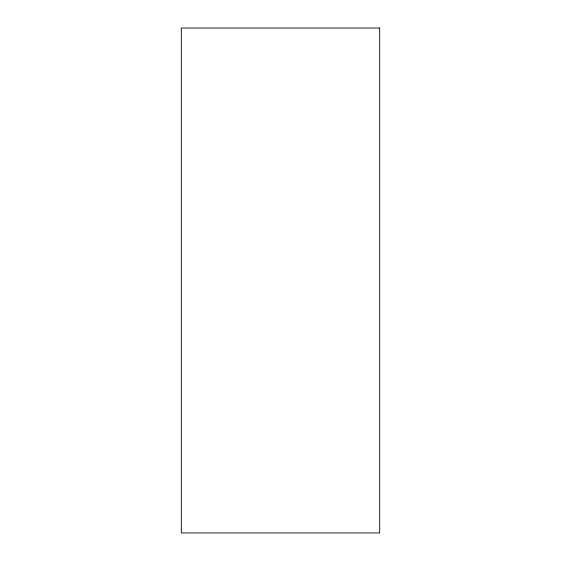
<?xml version="1.0" encoding="UTF-8"?>
<svg xmlns="http://www.w3.org/2000/svg" width="561" height="561" viewBox="0 0 561 561"><rect width="100%" height="100%" fill="white"/><g stroke="black" fill="none" stroke-linecap="round" stroke-linejoin="round"><path stroke-width="0.84" d="M379.678 28.05L181.322 28.05L181.322 532.95L379.678 532.95L379.678 28.05"/></g></svg>
